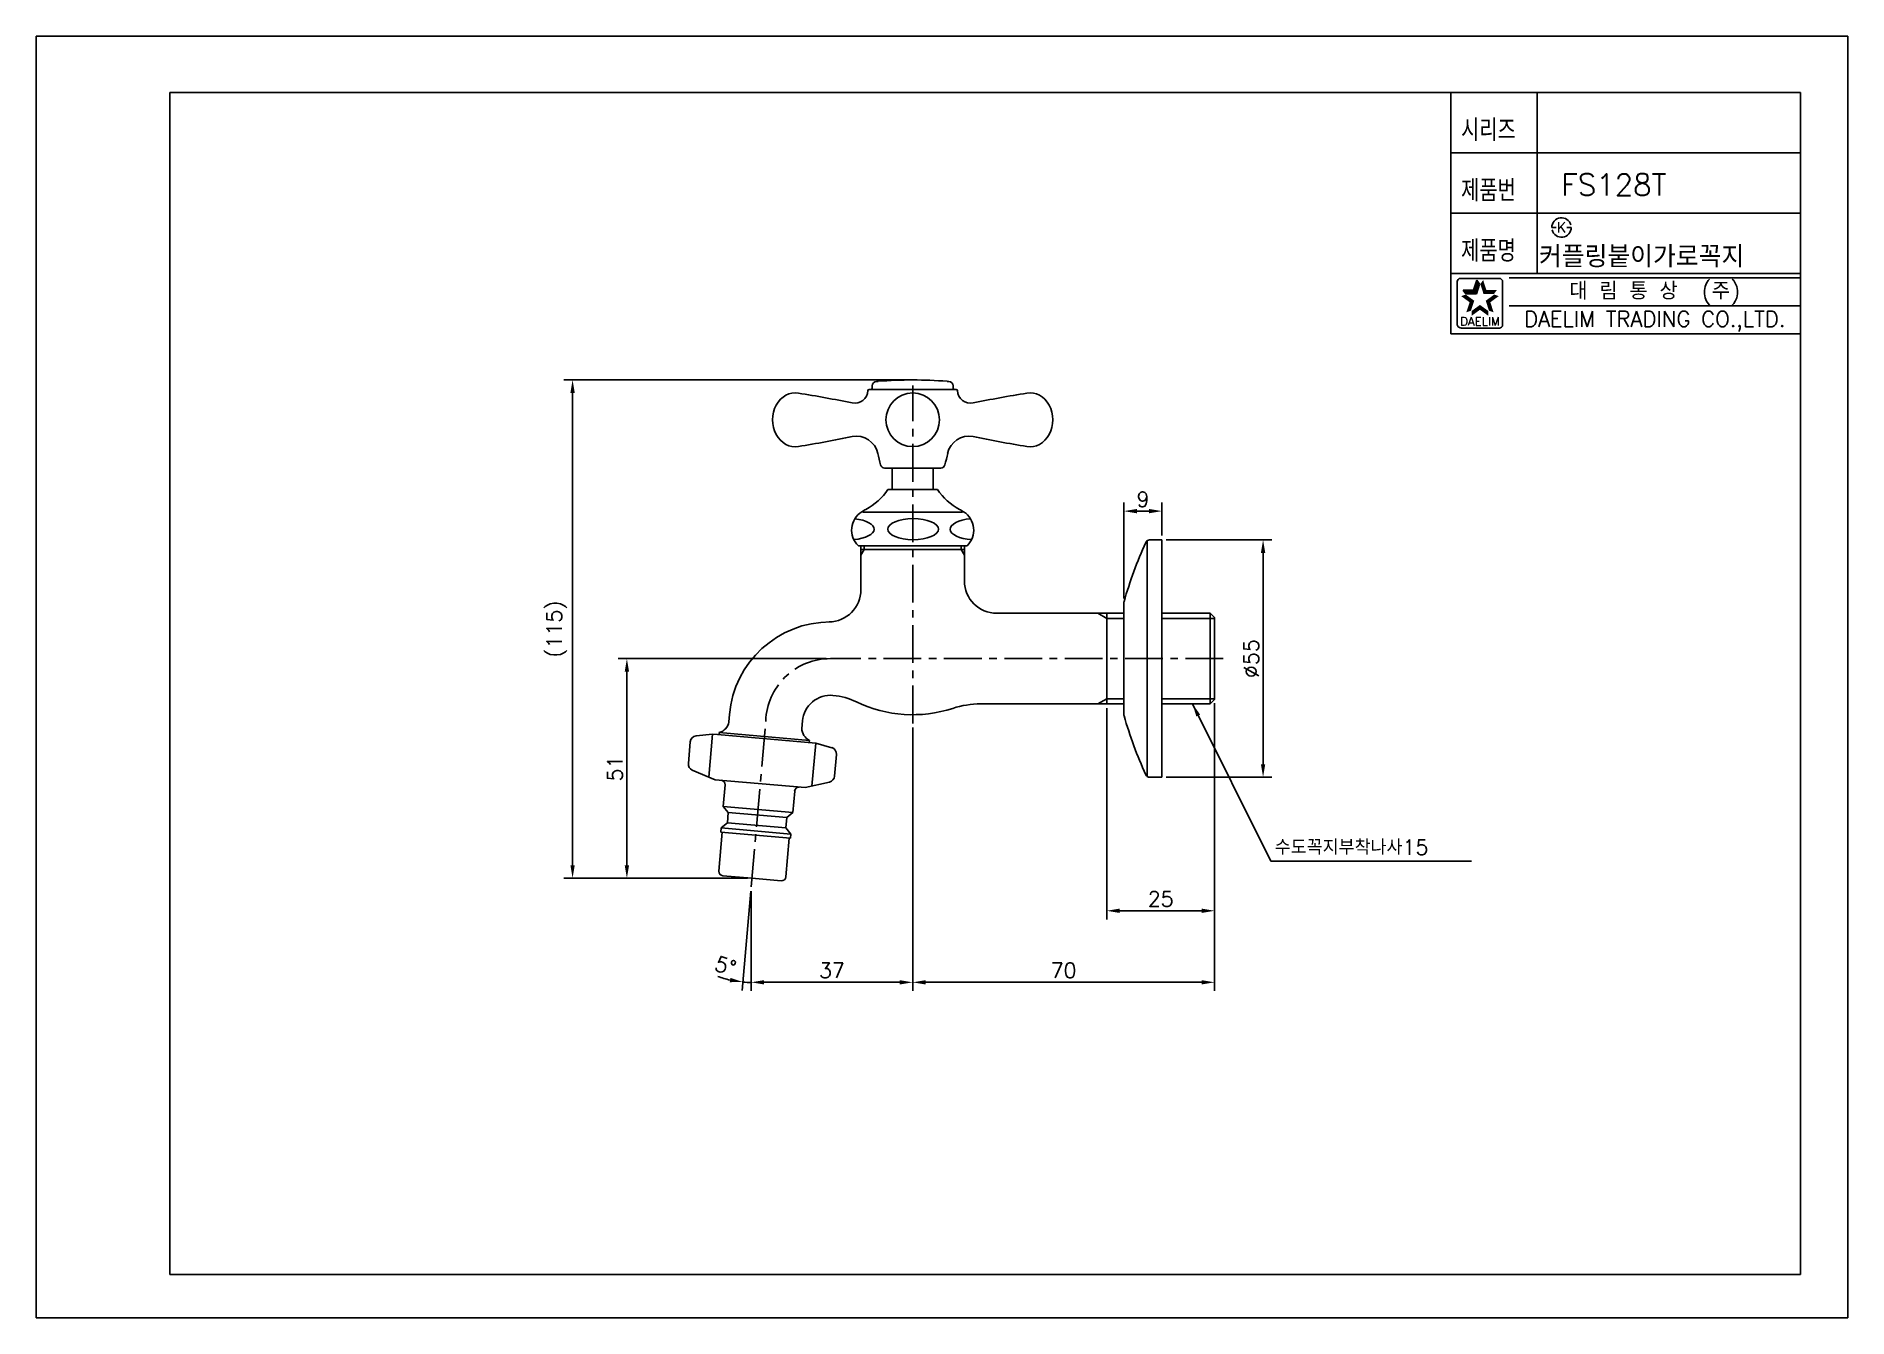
# Model space of a CAD drawing. Extents: x 6204 to 6624, y 288 to 585.
import ezdxf
from ezdxf.enums import TextEntityAlignment as Align

# ---------------------------------------------------------------- set-up
doc = ezdxf.new("R2010")
doc.units = 0
doc.header["$LTSCALE"] = 7
doc.header["$MEASUREMENT"] = 0
doc.linetypes.add('CENTER', pattern=[2, 1.25, -0.25, 0.25, -0.25])
doc.layers.get('0').update_dxf_attribs({"color": 2, "linetype": 'CONTINUOUS'})
for name, color, linetype in [('CL', 1, 'CENTER'), ('D', 2, 'CONTINUOUS'), ('DIM', 2, 'CONTINUOUS'), ('DWG', 7, 'CONTINUOUS'), ('TXT', 4, 'CONTINUOUS')]:
    doc.layers.add(name, color=color, linetype=linetype)
doc.styles.add('GHS', font='ROMANS', dxfattribs={"bigfont": 'GHS'})
doc.styles.add('ROMANS', font='romans')
doc.dimstyles.get("Standard").update_dxf_attribs({"dimtxt": 0.18, "dimasz": 0.18, "dimexe": 0.18, "dimexo": 0.0625, "dimgap": 0.09, "dimtad": 0, "dimtih": 1, "dimtoh": 1, "dimdec": 4, "dimzin": 0, "dimdsep": 46, "dimtxsty": 'Standard', "dimcen": 0.09, "dimadec": 0, "dimazin": 0, "dimtfac": 1, "dimtdec": 4, "dimtofl": 0, "dimtmove": 0, "dimatfit": 3, "dimfxl": 0, "dimtolj": 1, "dimtzin": 0, "dimarcsym": 0})

# ---------------------------------------------------------------- blocks, each defined once
blk = doc.blocks.new('BORDER')
for p, q in [((1, 1), (0, 1)), ((0, 1), (0, 0)), ((1, 0), (1, 1)), ((0, 0), (1, 0))]:
    blk.add_line(p, q)

msp = doc.modelspace()

# ---------------------------------------------------------------- linework, layer by layer
at = {"color": 7}
for p, q in [((6531.57, 572.22), (6531.57, 516.22)), ((6551.57, 572.22), (6551.57, 530.22)), ((6531.57, 558.22), (6612.57, 558.22)), ((6531.57, 544.22), (6612.57, 544.22)), ((6531.57, 530.22), (6612.57, 530.22)), ((6531.57, 516.22), (6612.57, 516.22))]:
    msp.add_line(p, q, dxfattribs=at)
at = {"color": 2, "linetype": 'Continuous'}
for p, q in [((6545.07, 529.22), (6612.57, 529.22)), ((6533.04, 518.35), (6533.04, 528.35)), ((6533.79, 529.1), (6542.79, 529.1)), ((6543.54, 528.35), (6543.54, 518.35)), ((6545.07, 522.72), (6612.57, 522.72)), ((6542.79, 517.6), (6534.04, 517.6))]:
    msp.add_line(p, q, dxfattribs=at)
at = {"color": 2}
for p, q in [((6535.05, 525.49), (6534.38, 526.4)), ((6534.38, 526.4), (6536.81, 526.4)), ((6535.05, 525.49), (6537.47, 525.49)), ((6536.81, 526.4), (6537.55, 528.71)), ((6537.47, 525.49), (6538.22, 527.79)), ((6538.22, 527.79), (6537.55, 528.71))]:
    msp.add_line(p, q, dxfattribs=at)
for p, q in [((6405.77, 505.57), (6325.92, 505.57)), ((6327.92, 393.07), (6327.92, 502.57)), ((6455.75, 454.95), (6455.75, 477.16)), ((6458.75, 475.16), (6461.57, 475.16)), ((6464.57, 469.48), (6464.57, 477.16)), ((6465.57, 468.48), (6490.01, 468.48)), ((6488.01, 465.48), (6488.01, 416.48)), ((6386.7, 440.98), (6338.51, 440.98)), ((6340.51, 393.07), (6340.51, 437.98)), ((6451.77, 429.48), (6451.77, 380.54)), ((6476.77, 430.68), (6476.77, 380.54)), ((6476.77, 430.68), (6476.77, 363.96)), ((6406.77, 424.98), (6406.77, 363.96)), ((6406.77, 423.98), (6406.77, 363.96)), ((6465.57, 413.48), (6490.01, 413.48)), ((6368.51, 390.07), (6325.92, 390.07)), ((6368.51, 390.07), (6338.51, 390.07)), ((6368.51, 390.07), (6338.64, 390.07)), ((6369.24, 387.09), (6367.23, 364.03)), ((6369.33, 387.08), (6369.33, 363.96)), ((6454.77, 382.54), (6473.77, 382.54)), ((6372.33, 365.96), (6403.77, 365.96)), ((6409.77, 365.96), (6473.77, 365.96))]:
    msp.add_line(p, q)
at = {"color": 2, "linetype": 'Continuous'}
for centre, radius, start, end in [((6533.79, 528.35), 0.75, 90, 180), ((6542.79, 528.35), 0.75, 0, 90), ((6533.92, 518.48), 0.884, 188.1301, 278.1301), ((6542.79, 518.35), 0.75, 270, 0)]:
    msp.add_arc(centre, radius, start, end, dxfattribs=at)
for start, end in [(249.4648, 257.2324), (265, 270)]:
    msp.add_arc((6369.33, 388.08), 22.15, start, end)
at = {"color": 2}
for points in [[(6535.89, 523.57), (6536.96, 523.92), (6533.92, 525), (6535, 525.35)], [(6534.38, 526.4), (6535.05, 525.49), (6536.81, 526.4), (6537.47, 525.49)], [(6536.81, 526.4), (6537.47, 525.49), (6537.55, 528.71), (6538.22, 527.79)], [(6539.03, 528.71), (6538.37, 527.79), (6539.78, 526.4), (6539.12, 525.49)], [(6539.78, 526.4), (6539.12, 525.49), (6542.21, 526.4), (6541.54, 525.49)], [(6542.66, 525), (6541.59, 525.35), (6540.7, 523.57), (6539.63, 523.92)], [(6535.14, 521.26), (6536.21, 521.61), (6535.89, 523.57), (6536.96, 523.92)], [(6538.29, 521.82), (6538.29, 522.95), (6536.33, 520.4), (6536.33, 521.53)], [(6540.26, 520.4), (6540.26, 521.53), (6538.29, 521.82), (6538.29, 522.95)], [(6540.7, 523.57), (6539.63, 523.92), (6541.45, 521.26), (6540.38, 521.61)]]:
    msp.add_solid(points, dxfattribs=at)
for points in [[(6327.42, 502.57), (6328.42, 502.57), (6327.92, 505.57)], [(6458.75, 475.66), (6458.75, 474.66), (6455.75, 475.16)], [(6461.57, 475.66), (6461.57, 474.66), (6464.57, 475.16)], [(6487.51, 465.48), (6488.51, 465.48), (6488.01, 468.48)], [(6340.01, 437.98), (6341.01, 437.98), (6340.51, 440.98)], [(6487.51, 416.48), (6488.51, 416.48), (6488.01, 413.48)], [(6327.42, 393.07), (6328.42, 393.07), (6327.92, 390.07)], [(6340.01, 393.07), (6341.01, 393.07), (6340.51, 390.07)], [(6454.77, 383.04), (6454.77, 382.04), (6451.77, 382.54)], [(6473.77, 383.04), (6473.77, 382.04), (6476.77, 382.54)], [(6364.52, 366.98), (6364.36, 365.99), (6367.4, 366.02)], [(6372.33, 366.46), (6372.33, 365.46), (6369.33, 365.96)], [(6403.77, 366.46), (6403.77, 365.46), (6406.77, 365.96)], [(6409.77, 366.46), (6409.77, 365.46), (6406.77, 365.96)], [(6473.77, 366.46), (6473.77, 365.46), (6476.77, 365.96)]]:
    msp.add_solid(points)
at = {"layer": 'CL'}
for p, q in [((6406.77, 425.98), (6406.77, 504.25)), ((6478.77, 440.98), (6387.7, 440.98)), ((6369.33, 388.08), (6372.76, 427.28))]:
    msp.add_line(p, q, dxfattribs=at)
msp.add_arc((6387.7, 425.98), 15, 90, 175, dxfattribs=at)
at = {"layer": 'D'}
for p, q in [((6395.52, 466.28), (6394.77, 464.98)), ((6395.52, 467.15), (6395.52, 466.28)), ((6418.02, 467.15), (6418.02, 466.28)), ((6418.02, 466.28), (6418.77, 464.98)), ((6449.69, 451.48), (6451.77, 450.28)), ((6455.75, 450.28), (6451.77, 450.28)), ((6476.77, 450.28), (6464.57, 450.28)), ((6449.69, 430.48), (6451.77, 431.68)), ((6455.75, 431.68), (6451.77, 431.68)), ((6476.77, 431.68), (6464.57, 431.68))]:
    msp.add_line(p, q, dxfattribs=at)
at = {"layer": 'D', "color": 7}
for p, q in [((6461.17, 413.63), (6461.17, 468.32)), ((6461.71, 468.48), (6464.57, 468.48)), ((6464.57, 413.48), (6464.57, 468.48)), ((6455.75, 453.95), (6455.75, 428)), ((6461.71, 413.48), (6464.57, 413.48))]:
    msp.add_line(p, q, dxfattribs=at)
for centre, radius, start, end in [((6397.62, 470.77), 5, 122.2333, 226.3699), ((6402.74, 462.65), 14.6, 117.832, 122.2333), ((6410.8, 462.65), 14.6, 57.7667, 62.168), ((6415.92, 470.77), 5, 313.6301, 57.7667), ((6551.91, 426.66), 100, 155.652, 163.9974), ((6461.71, 467.48), 1, 90, 155.652), ((6456.75, 453.95), 1, 163.9974, 180), ((6456.75, 428), 1, 180, 196.0026), ((6551.91, 455.29), 100, 196.0026, 204.348), ((6461.71, 414.48), 1, 204.348, 270)]:
    msp.add_arc(centre, radius, start, end, dxfattribs=at)
at = {"layer": 'DIM'}
for p, q in [((6554.95, 540.9), (6555.45, 540.9)), ((6555.45, 540.9), (6555.95, 540.9)), ((6558.95, 540.9), (6558.45, 540.9)), ((6559.45, 540.9), (6558.95, 540.9))]:
    msp.add_line(p, q, dxfattribs=at)
for start, end in [(15, 180), (195, 0)]:
    msp.add_arc((6557.2, 540.9), 2.25, start, end, dxfattribs=at)
at = {"layer": 'DWG'}
for p, q in [((6397.37, 503.67), (6397.37, 504.17)), ((6398.37, 505.17), (6398.77, 505.17)), ((6398.77, 505.27), (6398.77, 505.17)), ((6414.77, 505.27), (6414.77, 505.17)), ((6415.17, 505.17), (6414.77, 505.17)), ((6416.17, 503.67), (6416.17, 504.17)), ((6396.67, 503.37), (6397.07, 503.37)), ((6397.07, 503.37), (6416.87, 503.37)), ((6416.87, 503.37), (6416.47, 503.37)), ((6411.52, 485.14), (6400.27, 485.14)), ((6402.02, 485.14), (6402.02, 480.15)), ((6411.52, 485.14), (6413.27, 485.14)), ((6411.52, 485.14), (6411.52, 480.15)), ((6401.02, 480.15), (6412.52, 480.15)), ((6395.2, 474.95), (6418.35, 474.95)), ((6419.37, 467.15), (6394.17, 467.15)), ((6394.77, 456.97), (6394.77, 467.09)), ((6418.77, 466.28), (6394.77, 466.28)), ((6418.77, 458.98), (6418.77, 467.15)), ((6455.75, 451.48), (6426.27, 451.48)), ((6451.77, 451.48), (6451.77, 430.48)), ((6475.77, 451.48), (6464.57, 451.48)), ((6475.77, 451.48), (6475.77, 430.48)), ((6475.77, 451.48), (6476.77, 450.48)), ((6476.77, 440.98), (6476.77, 450.48)), ((6476.77, 440.98), (6476.77, 431.48)), ((6455.75, 430.48), (6422.54, 430.48)), ((6475.77, 430.48), (6464.57, 430.48)), ((6475.77, 430.48), (6476.77, 431.48)), ((6364.14, 426.29), (6364.29, 428.02)), ((6381.08, 424.8), (6381.23, 426.54)), ((6355.21, 421.73), (6354.77, 416.67)), ((6360.38, 423.5), (6356.55, 423.09)), ((6360.38, 423.5), (6359.51, 413.53)), ((6360.38, 423.5), (6361.53, 423.4)), ((6361.53, 423.4), (6384.29, 421.4)), ((6361.88, 423.37), (6361.92, 423.86)), ((6361.92, 423.86), (6382.84, 422.03)), ((6382.8, 421.54), (6382.84, 422.03)), ((6384.29, 421.4), (6383.42, 411.44)), ((6384.29, 421.4), (6388, 420.34)), ((6389.08, 418.77), (6388.64, 413.71)), ((6361, 412.9), (6355.68, 415.16)), ((6361, 412.9), (6381.85, 411.08)), ((6363.27, 411.7), (6362.83, 406.72)), ((6381.85, 411.08), (6387.48, 412.38)), ((6379.41, 410.29), (6378.97, 405.31)), ((6362.83, 406.72), (6378.97, 405.31)), ((6364.01, 405.31), (6362.83, 406.72)), ((6364.01, 405.31), (6363.8, 402.92)), ((6364.01, 405.31), (6377.56, 404.13)), ((6377.56, 404.13), (6377.35, 401.73)), ((6377.56, 404.13), (6378.97, 405.31)), ((6362.61, 400.72), (6361.82, 391.75)), ((6362.4, 401.74), (6362.31, 400.74)), ((6362.31, 400.74), (6378.45, 399.33)), ((6362.4, 401.74), (6363.8, 402.92)), ((6362.4, 401.74), (6378.53, 400.33)), ((6363.8, 402.92), (6377.35, 401.73)), ((6378.53, 400.33), (6377.35, 401.73)), ((6378.15, 399.36), (6377.36, 390.39)), ((6378.53, 400.33), (6378.45, 399.33)), ((6362.73, 390.67), (6369.51, 390.07)), ((6376.28, 389.48), (6369.51, 390.07))]:
    msp.add_line(p, q, dxfattribs=at)
msp.add_circle((6406.77, 496.33), 6.21, dxfattribs=at)
for centre, radius, start, end in [((6398.37, 504.17), 1, 90, 180), ((6407.83, 370.58), 135, 90.4485, 93.8467), ((6405.72, 370.58), 135, 86.1533, 89.5515), ((6415.17, 504.17), 1, 0, 90), ((6332.61, 206.32), 300, 78.4323, 80.8542), ((6393.37, 503.17), 3, 258.4323, 358.3144), ((6396.67, 503.07), 0.3, 90, 178.3144), ((6397.07, 503.67), 0.3, 270, 0), ((6416.47, 503.67), 0.3, 180, 270), ((6416.87, 503.07), 0.3, 1.6856, 90), ((6420.17, 503.17), 3, 181.6856, 281.5677), ((6480.93, 206.32), 300, 99.1458, 101.5677), ((6332.61, 786.33), 300, 279.1458, 281.5675), ((6393.77, 487.52), 5, 11.9196, 101.5675), ((6419.77, 487.52), 5, 78.4325, 168.0804), ((6480.93, 786.33), 300, 258.4325, 260.8542), ((6447.59, 498.88), 50, 191.9196, 195.0732), ((6365.96, 498.88), 50, 344.9268, 348.0804), ((6400.27, 486.14), 1, 195.0732, 270), ((6413.27, 486.14), 1, 270, 344.9268), ((6426.27, 458.98), 7.5, 180, 270), ((6387.27, 456.97), 7.5, 270.7988, 0), ((6387.7, 425.98), 23.5, 90, 175), ((6387.7, 425.98), 6.5, 84.8308, 175), ((6386.85, 416.51), 16, 64.334, 84.8308), ((6406.77, 457.98), 30, 244.334, 288.0141), ((6422.54, 409.48), 21, 90, 108.0141), ((6361.18, 426.77), 3, 284.3, 350.6969), ((6384.08, 424.77), 3, 179.3031, 245.7), ((6356.71, 421.6), 1.5, 96, 175), ((6387.59, 418.9), 1.5, 355, 74), ((6356.26, 416.54), 1.5, 175, 247), ((6362.27, 411.79), 1, 355, 85), ((6387.15, 413.84), 1.5, 283, 355), ((6380.4, 410.2), 1, 85, 175), ((6362.82, 391.66), 1, 175, 265), ((6376.37, 390.48), 1, 265, 355)]:
    msp.add_arc(centre, radius, start, end, dxfattribs=at)
at = {"layer": 'DWG', "color": 7}
for centre, start, end in [((6389.39, 487.94), 297.832, 326.1902), ((6424.15, 487.94), 213.8098, 242.168)]:
    msp.add_arc(centre, 14, start, end, dxfattribs=at)
at = {"layer": 'DWG'}
msp.add_ellipse((6379.52, 496.33), major_axis=(0, -6.25), ratio=0.84, start_param=2.993497, end_param=6.431281, dxfattribs=at)
at = {"layer": 'DWG', "extrusion": (0, 0, -1)}
msp.add_ellipse((6434.02, 496.33), major_axis=(0, -6.25), ratio=0.84, start_param=2.993497, end_param=6.431281, dxfattribs=at)
at = {"layer": 'DWG', "color": 7}
for centre, start_param, end_param in [((6391.96, 470.98), 1.77077, 4.474542), ((6421.35, 470.98), 4.910537, 7.694129)]:
    msp.add_ellipse(centre, major_axis=(-5.89, 0), ratio=0.416553, start_param=start_param, end_param=end_param, dxfattribs=at)
msp.add_ellipse((6406.87, 470.98), major_axis=(-5.89, 0), ratio=0.416553, dxfattribs=at)
at = {"layer": 'TXT'}
for p, q in [((6234.57, 572.22), (6612.57, 572.22)), ((6234.57, 298.22), (6234.57, 572.22)), ((6612.57, 572.22), (6612.57, 298.22)), ((6612.57, 298.22), (6234.57, 298.22))]:
    msp.add_line(p, q, dxfattribs=at)

# ---------------------------------------------------------------- block references
at = {"xscale": 420, "yscale": 297, "zscale": 420}
msp.add_blockref('BORDER', (6203.57, 288.22), dxfattribs=at)

# ---------------------------------------------------------------- texts
at = {"color": 7, "style": 'GHS'}
msp.add_text('FS128T', height=5, dxfattribs=at).set_placement((6569.31, 550.8), align=Align.MIDDLE)
at = {"style": 'GHS'}
msp.add_text('커플링붙이가로꼭지', height=5, dxfattribs=at).set_placement((6551.97, 531.63))
at = {"color": 7, "linetype": 'Continuous'}
for s, height, style, p in [('대 림 통 상  (주)', 4, 'GHS', (6578.83, 525.91)), ('DAELIM TRADING CO.,LTD.', 3.6, 'ROMANS', (6578.83, 519.15))]:
    msp.add_text(s, height=height, dxfattribs=dict(at, style=style)).set_placement(p, align=Align.MIDDLE)
at = {"color": 2, "linetype": 'Continuous', "style": 'ROMANS'}
msp.add_text('DAELIM', height=2, dxfattribs=at).set_placement((6538.29, 518.15), align=Align.CENTER)
at = {"char_height": 3.5, "attachment_point": 5, "style": 'GHS'}
for s, insert in [('\\A1;9', (6460.16, 477.91)), ('\\A1;25', (6464.27, 385.29)), ('\\A1;37', (6388.05, 368.71)), ('\\A1;70', (6441.77, 368.71))]:
    msp.add_mtext(s, dxfattribs=dict(at, insert=insert))
for s, insert, rotation in [('\\A1;(115)', (6324.25, 447.82), 90), ('\\A1;%%C55', (6485.26, 440.98), 90), ('51', (6337.76, 415.52), 90), ('\\A1;5%%D', (6363.38, 369.77), 341.9959)]:
    msp.add_mtext(s, dxfattribs=dict(at, insert=insert, rotation=rotation))
at = {"layer": 'D', "style": 'GHS'}
msp.add_text('수도꼭지부착나사15', height=3.5, dxfattribs=at).set_placement((6490.71, 395.51))
at = {"layer": 'DIM', "style": 'GHS', "width": 0.8}
for s, p in [('시리즈', (6533.91, 560.95)), ('제품번', (6533.91, 546.95)), ('제품명', (6533.91, 532.95))]:
    msp.add_text(s, height=5, dxfattribs=at).set_placement(p)
at = {"layer": 'DIM', "style": 'GHS'}
msp.add_text('K', height=2.39, dxfattribs=at).set_placement((6557.2, 540.9), align=Align.MIDDLE)

# ---------------------------------------------------------------- leaders
at = {"layer": 'DIM'}
msp.add_leader([(6471.64, 430.48), (6489.83, 394.02), (6536.34, 394.02)], dimstyle='Standard', override={"dimtxt": 3.5, "dimasz": 3, "dimexe": 2, "dimexo": 1, "dimgap": 1, "dimtih": 0, "dimtoh": 0, "dimtxsty": 'GHS', "dimcen": -0.9, "dimtix": 1, "dimtofl": 1, "dimtmove": 2}, dxfattribs=at)

doc.saveas('drawing.dxf')
